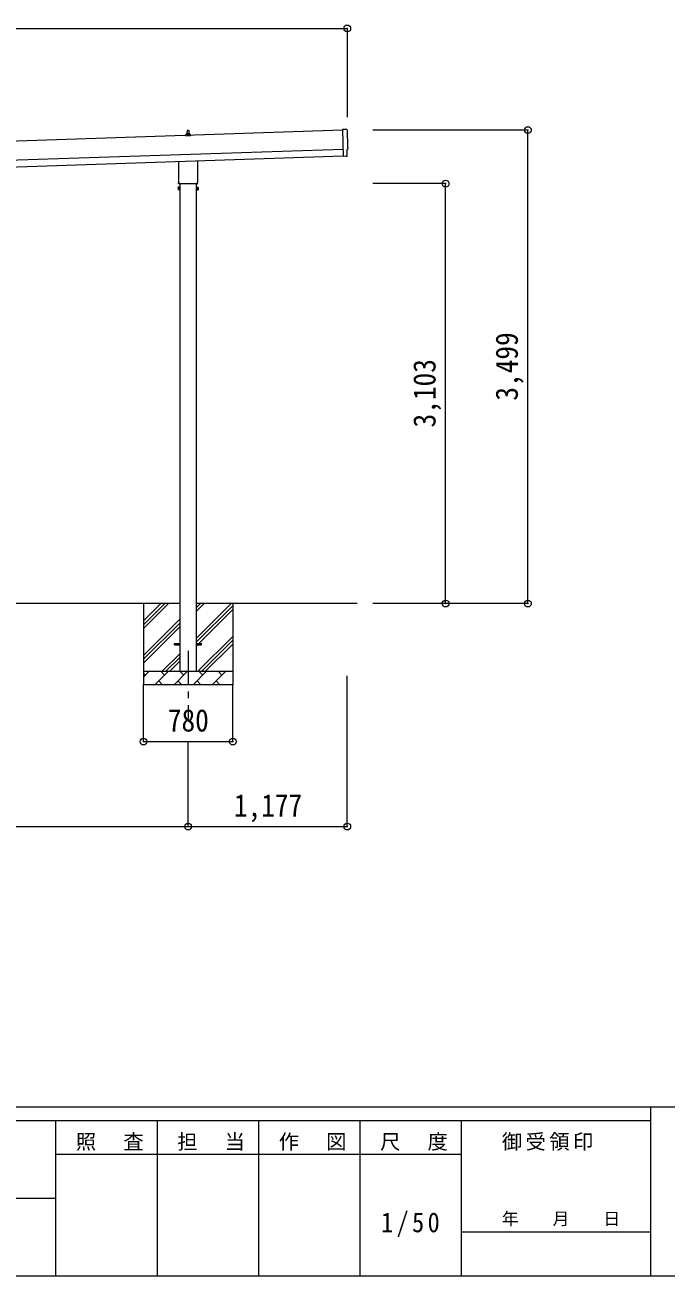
# Model space of a CAD drawing. Units: millimetres at full size, sheet at 1:50; some dimension numbers follow another scale. Extents: x -14053 to 14053, y -9700 to 9700.
# Drawn here: x 4276 to 9016, y -9700 to -456 of the extents above; entities that cross this region are included whole.
import ezdxf
from ezdxf.enums import TextEntityAlignment as Align

# ---------------------------------------------------------------- set-up
doc = ezdxf.new("R2010")
doc.units = ezdxf.units.MM
doc.header["$LTSCALE"] = 50
doc.header["$PDMODE"] = 32
doc.header["$PDSIZE"] = 50
doc.linetypes.add('CHAIN1', pattern=[8, 5, -1, 1, -1])
for name, color, linetype, lineweight in [('0-0_0', 7, 'Continuous', 9), ('0-1_Defpoints', 4, 'Continuous', 9), ('0-6_PARTS1', 6, 'Continuous', 9), ('F-0', 7, 'Continuous', 9)]:
    doc.layers.add(name, color=color, linetype=linetype, lineweight=lineweight)
doc.styles.add('ＭＳ ゴシック', font='')
doc.styles.get('ＭＳ ゴシック').set_extended_font_data('MS Gothic')

msp = doc.modelspace()

# ---------------------------------------------------------------- linework, layer by layer
at = {"layer": '0-0_0'}
for p, q in [((5419.54, -4731.48), (2444.54, -4731.48)), ((5152.04, -4731.48), (5152.04, -5331.48)), ((5152.04, -4916.53), (5337.09, -4731.48)), ((5152.04, -4888.25), (5308.8, -4731.48)), ((5152.04, -4859.96), (5280.52, -4731.48)), ((6732.91, -4731.48), (5544.54, -4731.48)), ((5544.54, -4986.58), (5799.63, -4731.48)), ((5544.54, -4788.59), (5601.64, -4731.48)), ((5544.54, -4760.31), (5573.36, -4731.48)), ((5544.54, -5014.87), (5812.04, -4747.37)), ((5544.54, -5043.15), (5812.04, -4775.65)), ((5812.04, -4731.48), (5812.04, -5331.48)), ((5152.04, -5114.52), (5419.54, -4847.02)), ((5152.04, -5142.81), (5419.54, -4875.31)), ((5152.04, -5171.09), (5419.54, -4903.59)), ((5554.19, -5231.48), (5812.04, -4973.64)), ((5582.48, -5231.48), (5812.04, -5001.92)), ((5610.76, -5231.48), (5812.04, -5030.21)), ((5289.63, -5231.48), (5419.54, -5101.58)), ((5317.92, -5231.48), (5419.54, -5129.87)), ((5346.2, -5231.48), (5419.54, -5158.15)), ((5152.04, -5231.48), (5812.04, -5231.48)), ((5152.04, -5274.38), (5194.93, -5231.48)), ((5166.38, -5260.04), (5152.04, -5245.7)), ((5236.35, -5331.48), (5336.35, -5231.48)), ((5307.8, -5260.04), (5279.24, -5231.48)), ((5377.77, -5331.48), (5477.77, -5231.48)), ((5449.22, -5260.04), (5420.66, -5231.48)), ((5519.19, -5331.48), (5619.19, -5231.48)), ((5590.64, -5260.04), (5562.09, -5231.48)), ((5660.61, -5331.48), (5760.61, -5231.48)), ((5732.06, -5260.04), (5703.51, -5231.48)), ((5808.75, -5231.48), (5812.04, -5228.2)), ((5812.04, -5331.48), (5152.04, -5331.48)), ((5264.9, -5302.93), (5293.46, -5331.48)), ((5406.32, -5302.93), (5434.88, -5331.48)), ((5547.75, -5302.93), (5576.3, -5331.48)), ((5689.17, -5302.93), (5717.72, -5331.48))]:
    msp.add_line(p, q, dxfattribs=at)
at = {"layer": '0-1_Defpoints'}
for p, q in [((6623.4, -1233.4), (1240.39, -1412.83)), ((5463.79, -1274.39), (5463.79, -1266.67)), ((5500.29, -1274.39), (5463.79, -1274.39)), ((5464.17, -1265.89), (5499.9, -1265.89)), ((5464.55, -1265.7), (5471.27, -1264.07)), ((5471.65, -1263.89), (5492.42, -1263.89)), ((5472.04, -1263.1), (5472.04, -1258.89)), ((5473.04, -1258.89), (5491.04, -1258.89)), ((5476.04, -1258.89), (5476.76, -1235.36)), ((5477.76, -1234.39), (5486.31, -1234.39)), ((5487.31, -1235.36), (5488.04, -1258.89)), ((5492.04, -1263.1), (5492.04, -1258.89)), ((5499.52, -1265.7), (5492.8, -1264.07)), ((5500.29, -1274.39), (5500.29, -1266.67)), ((1245.05, -1552.76), (6628.06, -1373.32)), ((1246.72, -1602.73), (6629.73, -1423.3)), ((5413.74, -1618.38), (5413.74, -1463.83)), ((5550.34, -1459.28), (5550.34, -1618.38)), ((6629.82, -1426.06), (6629.86, -1427.06)), ((6649.48, -1426.41), (6656.38, -1425.82)), ((5408.04, -1656.65), (5408.79, -1655.33)), ((5408.04, -1656.65), (5408.04, -1673.65)), ((5415.04, -1660.24), (5408.79, -1660.24)), ((5412.04, -1627.15), (5412.04, -1621.65)), ((5549.97, -1630.65), (5414.1, -1630.65)), ((5419.54, -1630.65), (5419.54, -5231.48)), ((5544.54, -5231.48), (5544.54, -1630.65)), ((5549.04, -1660.24), (5555.28, -1660.24)), ((5552.04, -1621.65), (5552.04, -1627.15)), ((5556.04, -1656.65), (5555.28, -1655.33)), ((5556.04, -1656.65), (5556.04, -1673.65)), ((5408.04, -1673.65), (5408.79, -1674.96)), ((5415.04, -1670.06), (5408.79, -1670.06)), ((5415.04, -1674.96), (5408.79, -1674.96)), ((5417.54, -1674.35), (5415.04, -1674.35)), ((5546.54, -1674.35), (5549.04, -1674.35)), ((5549.04, -1670.06), (5555.28, -1670.06)), ((5549.04, -1674.96), (5555.28, -1674.96)), ((5556.04, -1673.65), (5555.28, -1674.96)), ((5382.04, -5026.98), (5419.54, -5026.98)), ((5382.04, -5035.98), (5382.04, -5026.98)), ((5382.04, -5035.98), (5419.54, -5035.98)), ((5544.54, -5026.98), (5582.04, -5026.98)), ((5544.54, -5035.98), (5582.04, -5035.98)), ((5582.04, -5035.98), (5582.04, -5026.98))]:
    msp.add_line(p, q, dxfattribs=at)
at = {"layer": '0-1_Defpoints', "color": 7, "linetype": 'CHAIN1'}
msp.add_line((5482.04, -5081.48), (5482.04, -5581.48), dxfattribs=at)
at = {"layer": '0-1_Defpoints'}
for points in [[(6654.84, -1228.92), (6623.23, -1228.32), (6629.82, -1426.06)], [(6659.12, -1422.73), (6657.55, -1375.73), (6658.15, -1375.71)], [(6648.73, -1426.16), (6648.04, -1425.55), (6629.86, -1427.06)], [(5415.04, -1674.96), (5415.04, -1655.33), (5408.79, -1655.33)], [(5415.04, -1674.35), (5415.04, -1655.95), (5417.54, -1655.95)], [(5549.04, -1674.35), (5549.04, -1655.95), (5546.54, -1655.95)], [(5549.04, -1674.96), (5549.04, -1655.33), (5555.28, -1655.33)]]:
    msp.add_lwpolyline(points, dxfattribs=at)
for points in [[(5417.54, -1675.65), (5417.54, -1654.65), (5419.54, -1654.65), (5419.54, -1675.65)], [(5546.54, -1675.65), (5546.54, -1654.65), (5544.54, -1654.65), (5544.54, -1675.65)]]:
    msp.add_lwpolyline(points, close=True, dxfattribs=at)
for centre, radius, start, end in [((5464.79, -1266.67), 1, 103.62699, 180), ((5471.04, -1263.1), 1, 283.62699, 0), ((5476.12, -1259.52), 4.13, 90, 171.17633), ((5473.04, -1259.89), 1, 90, 180), ((5477.76, -1235.39), 1, 90, 178.60509), ((5485.37, -1258.89), 4.83, 133.60282, 180), ((5478.7, -1258.89), 4.83, 0, 46.39718), ((5486.31, -1235.39), 1, 1.39491, 90), ((5487.95, -1259.52), 4.13, 8.82367, 90), ((5491.04, -1259.89), 1, 0, 90), ((5493.04, -1263.1), 1, 180, 256.37301), ((5499.29, -1266.67), 1, 0, 76.37301), ((5412.38, -1657.79), 4.34, 145.61575, 214.38425), ((5424.28, -1665.15), 16.24, 162.41205, 197.58795), ((5416.04, -1621.65), 4, 125.09963, 180), ((5416.04, -1627.15), 4, 180, 194.47751), ((5416.04, -1627.15), 4, 194.47751, 241.04498), ((5548.04, -1627.15), 4, 298.95502, 345.52249), ((5548.04, -1621.65), 4, 0, 54.90037), ((5548.04, -1627.15), 4, 345.52249, 0), ((5539.79, -1665.15), 16.24, 342.41205, 17.58795), ((5551.69, -1657.79), 4.34, 325.61575, 34.38425), ((5412.38, -1672.51), 4.34, 145.61575, 214.38425), ((5551.69, -1672.51), 4.34, 325.61575, 34.38425)]:
    msp.add_arc(centre, radius, start, end, dxfattribs=at)
for centre, major_axis, ratio, start_param, end_param in [((6654.78, -1231.92), (3, 0.1), 0.99863, 6.2683889, 7.8016218), ((11420.34, -1143.53), (-4760.73, -158.69), 0.99863, 6.2683889, 6.2976778), ((6658.01, -1371.31), (4.4, 0.15), 0.99863, 4.712389, 6.2976778), ((6649.39, -1425.41), (0.75, -0.666), 0.9974, 4.712389, 5.5252311), ((6656.12, -1422.82), (2.25, -2), 0.9974, 5.5252311, 7.0411395)]:
    msp.add_ellipse(centre, major_axis=major_axis, ratio=ratio, start_param=start_param, end_param=end_param, dxfattribs=at)
at = {"layer": '0-6_PARTS1'}
for p, q in [((1209.04, -481.26), (6659.04, -481.26)), ((6659.04, -481.26), (6659.04, -1137.89)), ((7994.95, -1232.5), (6847.71, -1232.5)), ((7994.95, -4731.48), (7994.95, -1232.5)), ((7386.21, -1628.45), (6847.71, -1628.45)), ((7386.21, -4731.48), (7386.21, -1628.45)), ((7386.21, -4731.48), (6847.71, -4731.48)), ((7994.95, -4731.48), (6847.71, -4731.48)), ((6659.04, -6379.32), (6659.04, -5264.72)), ((5152.04, -5751.27), (5152.04, -5331.48)), ((5812.04, -5751.27), (5812.04, -5331.48)), ((5152.04, -5751.27), (5812.04, -5751.27)), ((5482.04, -6379.32), (5482.04, -5751.27)), ((2382.04, -6379.32), (5482.04, -6379.32)), ((5482.04, -6379.32), (6659.04, -6379.32))]:
    msp.add_line(p, q, dxfattribs=at)
for p in [(6659.04, -481.26), (7994.95, -1232.5), (7386.21, -1628.45), (7386.21, -4731.48), (7994.95, -4731.48), (5152.04, -5751.27), (5812.04, -5751.27), (5482.04, -6379.32), (6659.04, -6379.32)]:
    msp.add_point(p, dxfattribs=at)
at = {"layer": 'F-0', "color": 5, "lineweight": 5}
for p, q in [((-14053.43, -8450), (13346.57, -8450)), ((8901.98, -8450), (8901.98, -9700)), ((-14053.43, -8550), (8901.98, -8550)), ((4501.97, -8550), (4501.97, -9700)), ((5251.97, -8550), (5251.97, -9700)), ((6001.97, -8550), (6001.97, -9700)), ((6751.97, -8550), (6751.97, -9700)), ((7501.97, -8550), (7501.97, -9700)), ((4501.97, -8800), (7501.97, -8800)), ((-5748.03, -9125), (4501.97, -9125)), ((7501.97, -9375), (8901.98, -9375)), ((-14053.43, -9700), (13346.57, -9700))]:
    msp.add_line(p, q, dxfattribs=at)

# ---------------------------------------------------------------- texts
at = {"layer": '0-6_PARTS1', "color": 7, "style": 'ＭＳ ゴシック', "width": 0.9}
for s, p in [('3,499', (7969.95, -3231.99)), ('3,103', (7361.21, -3429.97))]:
    msp.add_text(s, height=165, rotation=90, dxfattribs=at).set_placement(p, align=Align.BOTTOM_LEFT)
for s, p in [('780', (5332.04, -5726.27)), ('1,177', (5820.54, -6354.32))]:
    msp.add_text(s, height=165, dxfattribs=at).set_placement(p, align=Align.BOTTOM_LEFT)
at = {"layer": 'F-0', "style": 'ＭＳ ゴシック'}
msp.add_text('年\u3000\u3000月\u3000\u3000日', height=91.64, dxfattribs=at).set_placement((7801.98, -9350), align=Align.BOTTOM_LEFT)
at = {"layer": 'F-0', "attachment_point": 7, "style": 'ＭＳ ゴシック'}
for s, insert, char_height in [('\\T1.17;照\u3000査', (4651.98, -8775), 110), ('\\T1.17;担\u3000当', (5401.98, -8775), 110), ('\\T1.17;作\u3000図', (6151.97, -8775), 110), ('\\T1.17;尺\u3000度', (6901.98, -8775), 110), ('\\T1.17;御受領印', (7801.97, -8775), 110), ('\\T1.28;\\W0.9;1/50', (6908.22, -9412.5), 146.6)]:
    msp.add_mtext(s, dxfattribs=dict(at, insert=insert, char_height=char_height))

doc.saveas('drawing.dxf')
